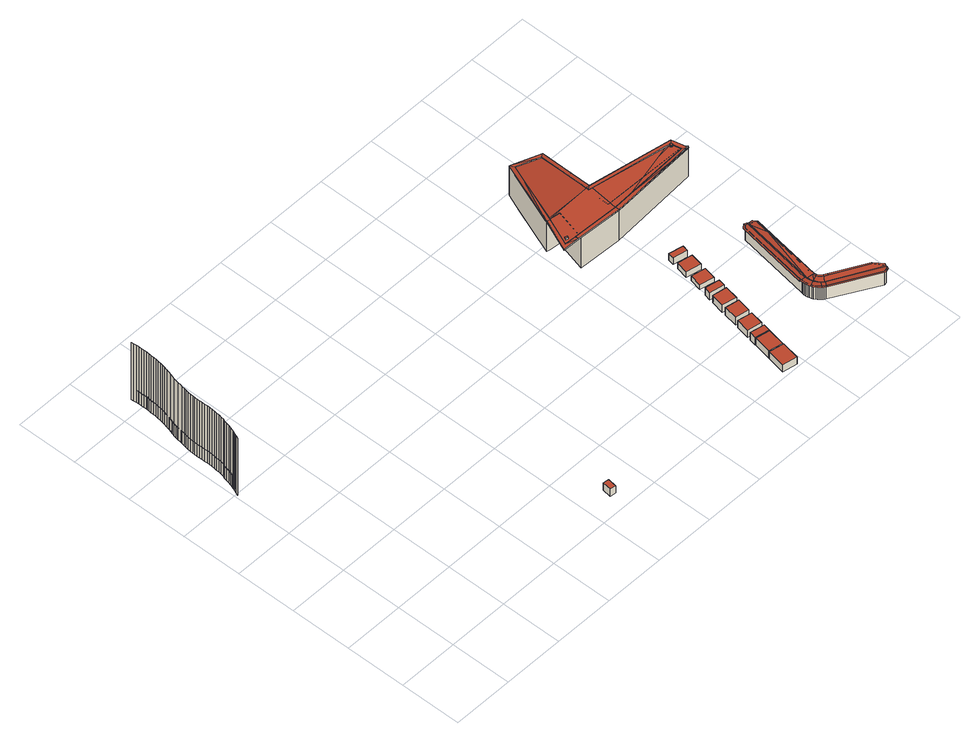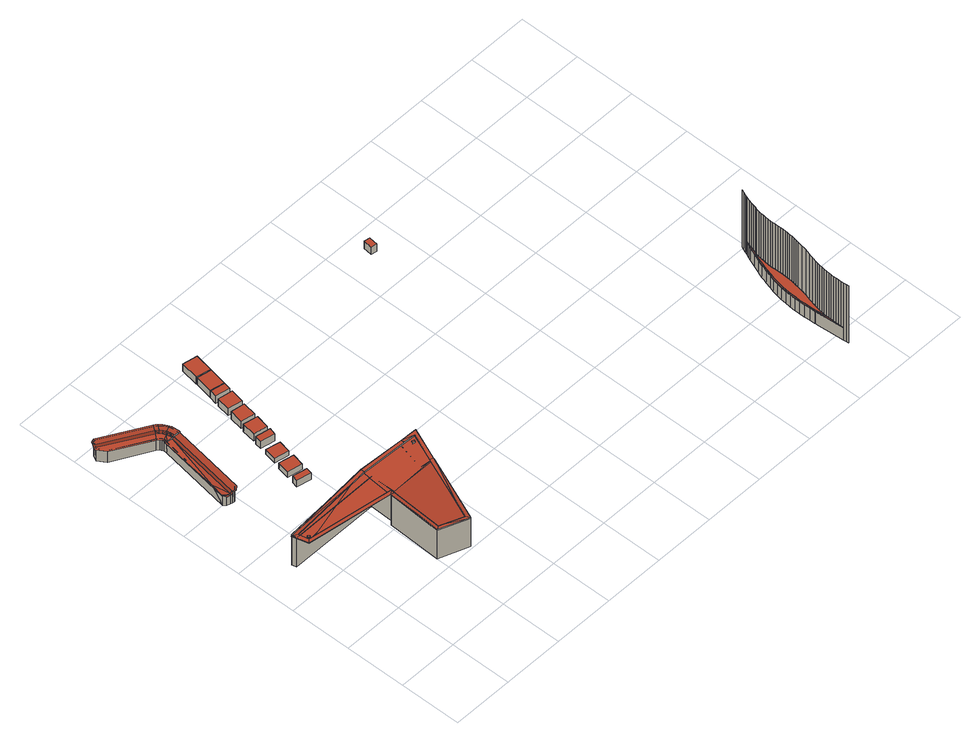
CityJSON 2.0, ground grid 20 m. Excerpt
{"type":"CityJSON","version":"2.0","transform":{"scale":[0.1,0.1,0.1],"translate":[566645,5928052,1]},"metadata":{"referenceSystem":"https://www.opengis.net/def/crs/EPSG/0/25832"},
"CityObjects":{
"building1":{"type":"Building","attributes":{"Grundfläche 2D":"8619.671251","Grundhöhe NN":"1.029"},"children":["building1-1"],"geometry":[{"type":"MultiSurface","lod":"3","boundaries":[[[0,1,2,3]],[[4,0,3,5]],[[6,4,5,7]],[[8,9,10,11,6,7,12]],[[13,14,9,8]],[[14,15,16,10,9]],[[17,18,8,9]],[[15,14,13,18,19,20,21,22,23,16]],[[24,14,13,25]],[[17,20,19,18]],[[26,27,19,20]],[[20,19,27,26,28,29,22,21]],[[30,24,25,31]],[[32,33,27,26]],[[34,29,28,26,27,33,32]],[[35,36,33,32]],[[37,34,32,33,36,35]],[[38,39,40,30,31,41]],[[42,43,36,35]],[[44,37,35,36,43,42]],[[45,46,43,42]],[[47,44,42,43,46,45]],[[48,49,46,45]],[[50,47,45,46,49,48]],[[51,52,53,39,38,54]],[[55,56,49,48]],[[57,50,48,49,56,55]],[[58,59,56,55]],[[60,57,55,56,59,58]],[[61,62,59,58]],[[63,60,58,59,62,61]],[[64,65,62,61]],[[66,63,61,62,65,64]],[[67,68,69,52,51,70]],[[71,72,65,64]],[[73,66,64,65,72,71]],[[74,75,72,71]],[[76,73,71,72,75,74]],[[77,78,75,74]],[[79,76,74,75,78,77]],[[80,81,78,77]],[[82,79,77,78,81,80]],[[83,84,81,80]],[[85,82,80,81,84,83]],[[86,87,84,83]],[[88,85,83,84,87,86]],[[89,90,91,68,67,92]],[[93,94,87,86]],[[95,88,86,87,94,93]],[[96,97,94,93]],[[98,95,93,94,97,96]],[[99,100,97,96]],[[101,98,96,97,100,99]],[[102,103,100,99]],[[104,101,99,100,103,102]],[[105,90,89,106]],[[107,108,103,102]],[[109,104,102,103,108,107]],[[110,111,108,107]],[[112,109,107,108,111,110]],[[14,24,30,40,39,53,52,69,68,91,90,105,113,114,115,116,117,118,119,120,121,122,123,124,125,126,127,128,129,130,131,132,133,134,135,136,137,138,139,140,141,142,143,144,145,146,147,148,149,110,107,102,99,96,93,86,83,80,77,74,71,64,61,58,55,48,45,42,35,32,26,20,17,9]],[[113,105,106,150]],[[149,151,111,110]],[[148,152,153,112,110,111,151,154]],[[149,148,147,155,154,151]],[[114,113,150,156]],[[146,157,158,152,148,154,155,159]],[[147,146,145,160,159,155]],[[115,114,156,161]],[[144,162,163,157,146,159,160,164]],[[145,144,143,165,164,160]],[[116,115,161,166]],[[142,167,168,162,144,164,165,169]],[[117,116,166,170]],[[143,142,141,171,169,165]],[[172,167,142,169,171,141]],[[141,140,139,173,174,171]],[[139,175,176,172,141,171,174,173]],[[118,117,170,177]],[[138,178,173,139]],[[179,175,139,173,178,138]],[[119,118,177,180]],[[137,181,178,138]],[[182,179,138,178,181,137]],[[120,119,180,183]],[[136,184,181,137]],[[185,182,137,181,184,136]],[[121,120,183,186]],[[135,187,184,136]],[[188,185,136,184,187,135]],[[122,121,186,189]],[[134,190,187,135]],[[191,188,135,187,190,134]],[[123,122,189,192]],[[133,193,190,134]],[[194,191,134,190,193,133]],[[132,195,193,133]],[[196,194,133,193,195,132]],[[197,198,126,125,124,123,192,199]],[[131,200,195,132]],[[195,200,201,130,202,203,204,196,132],[131,205,131,200]],[[131,200,131,205]],[[131,130,201,200]],[[129,206,201,130]],[[201,206,129,207,208,203,202,130]],[[128,209,206,129]],[[206,209,128,210,211,208,207,129]],[[127,212,209,128]],[[209,212,127,213,214,211,210,128]],[[126,198,212,127]],[[212,198,126,215,216,214,213,127]],[[198,217,218,216,215,126]],[[219,218,217,220]]],"semantics":{"surfaces":[{"type":"WallSurface"},{"type":"RoofSurface"}],"values":[0,0,0,0,0,0,0,0,0,0,0,0,0,0,0,0,0,0,0,0,0,0,0,0,0,0,0,0,0,0,0,0,0,0,0,0,0,0,0,0,0,0,0,0,0,0,0,0,0,0,0,0,0,0,0,0,0,0,0,0,1,0,0,0,0,0,0,0,0,0,0,0,0,0,0,0,0,0,0,0,0,0,0,0,0,0,0,0,0,0,0,0,0,0,0,0,0,0,0,0,0,0,0,0,0,0,0,0,0,0,0,0,0]}}]},
"building1-1":{"type":"BuildingInstallation","parents":["building1"],"geometry":[{"type":"MultiSurface","lod":"3","boundaries":[[[221,222,223,224,225,226,227,228,229,230,231,232,233,234,235,236,237,238,239,240,241,242,243,215,213,210,207,202,205,244,245,246,247,248,249,250,251,252,253,254,255,256,257,258,259,260,261,262,263,264,265,28,21,266,15,267]],[[131,268,269,270,246,245,244,205]],[[247,246,270,271]],[[248,247,271,272]],[[249,248,272,273]],[[250,249,273,274]],[[251,250,274,275]],[[252,251,275,276]],[[253,252,276,277]],[[254,253,277,278]],[[255,254,278,279]],[[256,255,279,280]],[[257,256,280,281]],[[258,257,281,282]],[[283,260,259,258,282,284]],[[285,262,261,260,283,286]],[[287,264,263,262,285,288]],[[26,28,265,264,287,289]],[[213,215,126,127]],[[213,127,128,210]],[[210,128,129,207]],[[207,129,130,202]],[[202,130,131,205]],[[26,20,21,28]],[[14,15,266,21,20,17]],[[267,15,14,24]],[[24,30,221,267]],[[30,40,39,223,222,221]],[[39,53,52,225,224,223]],[[52,69,68,227,226,225]],[[68,91,90,229,228,227]],[[90,105,230,229]],[[105,113,231,230]],[[113,114,232,231]],[[114,115,233,232]],[[115,116,234,233]],[[116,117,235,234]],[[117,118,236,235]],[[118,119,237,236]],[[119,120,238,237]],[[120,121,239,238]],[[121,122,240,239]],[[122,123,241,240]],[[123,124,125,126,215,243,242,241]]],"semantics":{"surfaces":[{"type":"RoofSurface"},{"type":"WallSurface"}],"values":[0,1,1,1,1,1,1,1,1,1,1,1,1,1,1,1,1,1,1,1,1,1,1,1,1,1,1,1,1,1,1,1,1,1,1,1,1,1,1,1,1,1,1,1]}}]},
"building2":{"type":"Building","attributes":{"Grundfläche 2D":"5.443824","Grundhöhe NN":"1.240"},"geometry":[{"type":"Solid","lod":"3","boundaries":[[[[290,291,292,293]],[[294,295,293,292]],[[295,296,290,293]],[[296,297,291,290]],[[297,294,292,291]],[[297,296,295,294]]]],"semantics":{"surfaces":[{"type":"RoofSurface"},{"type":"WallSurface"},{"type":"GroundSurface"}],"values":[[0,1,1,1,1,2]]}}]},
"building3":{"type":"Building","attributes":{"Grundfläche 2D":"56.170572","Grundhöhe NN":"2.457"},"geometry":[{"type":"Solid","lod":"3","boundaries":[[[[298,299,300,301]],[[302,303,304,305]],[[306,307,301,300]],[[307,308,298,301]],[[308,309,299,298]],[[309,306,300,299]],[[310,311,305,304]],[[311,312,302,305]],[[312,313,303,302]],[[313,310,304,303]],[[309,308,307,306]],[[313,312,311,310]]]],"semantics":{"surfaces":[{"type":"RoofSurface"},{"type":"WallSurface"},{"type":"GroundSurface"}],"values":[[0,0,1,1,1,1,1,1,1,1,2,2]]}}]},
"building4":{"type":"Building","attributes":{"Grundfläche 2D":"11.170937","Grundhöhe NN":"2.433"},"geometry":[{"type":"Solid","lod":"3","boundaries":[[[[314,315,316,317]],[[318,319,317,316]],[[319,320,314,317]],[[320,321,315,314]],[[321,318,316,315]],[[321,320,319,318]]]],"semantics":{"surfaces":[{"type":"RoofSurface"},{"type":"WallSurface"},{"type":"GroundSurface"}],"values":[[0,1,1,1,1,2]]}}]},
"building5":{"type":"Building","attributes":{"Grundfläche 2D":"21.427592","Grundhöhe NN":"2.389"},"geometry":[{"type":"Solid","lod":"3","boundaries":[[[[322,323,324,325]],[[326,327,325,324]],[[327,328,322,325]],[[328,329,323,322]],[[329,326,324,323]],[[329,328,327,326]]]],"semantics":{"surfaces":[{"type":"RoofSurface"},{"type":"WallSurface"},{"type":"GroundSurface"}],"values":[[0,1,1,1,1,2]]}}]},
"building6":{"type":"Building","attributes":{"Grundfläche 2D":"20.543700","Grundhöhe NN":"2.336"},"geometry":[{"type":"Solid","lod":"3","boundaries":[[[[330,331,332,333]],[[334,335,333,332]],[[335,336,330,333]],[[336,337,331,330]],[[337,334,332,331]],[[337,336,335,334]]]],"semantics":{"surfaces":[{"type":"RoofSurface"},{"type":"WallSurface"},{"type":"GroundSurface"}],"values":[[0,1,1,1,1,2]]}}]},
"building7":{"type":"Building","attributes":{"Grundfläche 2D":"20.579447","Grundhöhe NN":"2.276"},"geometry":[{"type":"Solid","lod":"3","boundaries":[[[[338,339,340,341]],[[342,343,341,340]],[[343,344,338,341]],[[344,345,339,338]],[[345,342,340,339]],[[345,344,343,342]]]],"semantics":{"surfaces":[{"type":"RoofSurface"},{"type":"WallSurface"},{"type":"GroundSurface"}],"values":[[0,1,1,1,1,2]]}}]},
"building8":{"type":"Building","attributes":{"Grundfläche 2D":"10.445712","Grundhöhe NN":"2.294"},"geometry":[{"type":"Solid","lod":"3","boundaries":[[[[346,347,348,349]],[[350,351,349,348]],[[351,352,346,349]],[[352,353,347,346]],[[353,350,348,347]],[[353,352,351,350]]]],"semantics":{"surfaces":[{"type":"RoofSurface"},{"type":"WallSurface"},{"type":"GroundSurface"}],"values":[[0,1,1,1,1,2]]}}]},
"building9":{"type":"Building","attributes":{"Grundfläche 2D":"18.847282","Grundhöhe NN":"2.280"},"geometry":[{"type":"Solid","lod":"3","boundaries":[[[[354,355,356,357]],[[358,359,357,356]],[[359,360,354,357]],[[360,361,355,354]],[[361,358,356,355]],[[361,360,359,358]]]],"semantics":{"surfaces":[{"type":"RoofSurface"},{"type":"WallSurface"},{"type":"GroundSurface"}],"values":[[0,1,1,1,1,2]]}}]},
"building10":{"type":"Building","attributes":{"Grundfläche 2D":"19.395579","Grundhöhe NN":"1.865"},"geometry":[{"type":"Solid","lod":"3","boundaries":[[[[362,363,364,365]],[[366,367,365,364]],[[367,368,362,365]],[[368,369,363,362]],[[369,366,364,363]],[[369,368,367,366]]]],"semantics":{"surfaces":[{"type":"RoofSurface"},{"type":"WallSurface"},{"type":"GroundSurface"}],"values":[[0,1,1,1,1,2]]}}]},
"building11":{"type":"Building","attributes":{"Grundfläche 2D":"9.278100","Grundhöhe NN":"1.565"},"geometry":[{"type":"Solid","lod":"3","boundaries":[[[[370,371,372,373]],[[374,375,373,372]],[[375,376,370,373]],[[376,377,371,370]],[[377,374,372,371]],[[377,376,375,374]]]],"semantics":{"surfaces":[{"type":"RoofSurface"},{"type":"WallSurface"},{"type":"GroundSurface"}],"values":[[0,1,1,1,1,2]]}}]},
"building12":{"type":"Building","attributes":{"Grundfläche 2D":"482.823084","Grundhöhe NN":"1.234"},"children":["building12-1","building12-2"],"geometry":[{"type":"Solid","lod":"3","boundaries":[[[[378,379,380]],[[380,381,382,378]],[[381,383,384,382]],[[385,384,383]],[[386,384,385]],[[384,386,387,388,389]],[[387,390,391,392,388]],[[391,393,394,395,392]],[[396,397,398,399,400,401]],[[401,402,379,378,396]],[[398,397,403,404,405,406]],[[404,407,408,405]],[[407,394,393,408]],[[409,399,398]],[[410,411,412,413,414,415,416,417,418,419,420]],[[421,422,423,424,425,426]],[[417,416,415,426,425]],[[427,428,429,430,431,420,432,433,434]],[[431,411,410,420]],[[379,421,426,415,381,380]],[[413,412,386,385,383,381,415,414]],[[411,431,430,429,428,393,391,390,387,386,412]],[[435,389,388,392,395,394,436,437,438,439,440]],[[389,435,441,442,382,384]],[[442,443,378,382]],[[443,444,396,378]],[[444,445,397,396]],[[403,397,445,446,447,404]],[[404,447,436,394,407]],[[393,428,427,434,405,408]],[[405,434,433,432,420,406]],[[420,419,418,409,398,406]],[[400,399,409,418,417,425,424,401]],[[424,423,422,421,379,402,401]],[[448,449,411,450,451,452]],[[453,413,449,448,454]],[[455,453,454,456]],[[457,455,456,458]],[[459,457,458,460]],[[461,462,416,463,464,422,459,460,465]],[[466,410,462,461,467]],[[468,469,432,466,467,470]],[[447,446,471,469,468,472,473]],[[436,447,473,474]],[[450,437,475]],[[436,474,476,451,450,475,437]],[[448,452,451,476,474,473,472,468,470,467,461,465,460,458,456,454]],[[435,440,411,449,413,441]],[[441,453,442]],[[453,441,413]],[[453,455,442]],[[455,457,442]],[[443,459,444]],[[457,459,443]],[[464,463,416,417,445,444,422]],[[459,422,444]],[[417,416,462,410,420,445]],[[445,420,410,466,432]],[[432,469,445]],[[445,469,471,446]],[[439,438,437,450,440]],[[411,440,450]],[[457,443,442]]]],"semantics":{"surfaces":[{"type":"RoofSurface"},{"type":"WallSurface"},{"type":"GroundSurface"}],"values":[[0,0,0,0,0,0,0,0,0,0,0,0,0,0,0,0,0,0,0,1,1,1,1,1,1,1,1,1,1,1,1,1,1,1,1,1,1,1,1,1,1,1,1,1,1,1,2,0,0,0,0,0,0,0,0,0,0,0,0,0,0,0,0]]}}]},
"building12-1":{"type":"BuildingInstallation","parents":["building12"],"geometry":[{"type":"MultiSurface","lod":"3","boundaries":[[[477,478,479,480,481,482,483,484,485,486,487,488,489,490,491,492,493,494,495,496,497,498,499,500,501,502,503,504,505]],[[506,507,481,480]],[[508,482,481,507]],[[509,506,480,479]],[[510,483,482,508]],[[511,484,483,510]],[[512,485,484,511]],[[513,486,485,512]],[[514,487,486,513]],[[515,488,487,514]],[[516,489,488,515]],[[517,490,489,516]],[[517,518,491,490]],[[518,519,492,491]],[[519,520,493,492]],[[520,521,494,493]],[[521,522,495,494]],[[522,523,496,495]],[[523,524,497,496]],[[524,525,498,497]],[[525,526,499,498]],[[526,527,500,499]],[[527,528,501,500]],[[528,529,502,501]],[[529,530,503,502]],[[530,531,504,503]],[[531,532,505,504]],[[532,533,477,505]],[[533,534,478,477]],[[534,509,479,478]]],"semantics":{"surfaces":[{"type":"RoofSurface"},{"type":"WallSurface"}],"values":[0,1,1,1,1,1,1,1,1,1,1,1,1,1,1,1,1,1,1,1,1,1,1,1,1,1,1,1,1,1]}}]},
"building12-2":{"type":"BuildingInstallation","parents":["building12"],"geometry":[{"type":"MultiSurface","lod":"3","boundaries":[[[535,536,537,538]],[[538,537,539,540]],[[535,538,540,541]],[[536,535,541,542]],[[537,536,542,539]]],"semantics":{"surfaces":[{"type":"RoofSurface"},{"type":"WallSurface"}],"values":[0,1,1,1,1]}}]},
"building13":{"type":"Building","attributes":{"Grundfläche 2D":"190.884085","Grundhöhe NN":"1.786"},"geometry":[{"type":"MultiSurface","lod":"3","boundaries":[[[543,544,545,546,547,548,549]],[[545,544,543,550,551,552]],[[553,550,554,555]],[[555,556,553]],[[556,552,551,553]],[[551,550,553]],[[552,556,557]],[[558,559,560,561,562,563,564,565,566]],[[563,567,568,569,570,564]],[[571,570,569,568,572,573]],[[572,574,573]],[[575,570,571,573,576,577]],[[578,575,577,576,579,580]],[[581,582,583,584,585,575,578,586]],[[582,587,588]],[[588,583,582]],[[588,589,590,583]],[[589,591,592,593]],[[593,590,589]],[[594,595,596,597,598,558,566,599,600,593,592,591,601,602]],[[600,590,593]],[[599,583,600]],[[583,590,600]],[[566,583,599]],[[565,584,566]],[[584,583,566]],[[565,564,585,584]],[[570,585,564]],[[575,585,570]],[[603,604,549,605]],[[553,554,606,607]],[[607,608,553]],[[609,608,607,610]],[[605,611,612,603]],[[551,609,610,613]],[[544,551,613,614]],[[544,614,615]],[[611,615,614,612]],[[550,543,549,601,591,589,588,554]],[[604,601,549]],[[616,601,604,617]],[[618,616,617,619]],[[620,618,619,621]],[[622,620,621,623]],[[624,622,623,625]],[[626,624,625,627]],[[628,626,627,629]],[[630,628,629,631]],[[632,630,631,633]],[[634,632,633,635]],[[636,634,635,637]],[[638,636,637,639]],[[640,638,639,641]],[[642,569,640,641,643]],[[644,642,643,645]],[[577,571,644,645,646]],[[647,577,646,648]],[[649,647,648,650]],[[651,649,650,652]],[[653,651,652,654]],[[655,653,654,656]],[[657,658,659,660,606,554,588]],[[659,655,656,660]],[[656,654,652,650,648,646,645,643,641,639,637,635,633,631,629,627,625,623,621,619,617,604,603,612,614,613,610,607,606,660]],[[546,545,615,611,605,549,548,547]],[[555,554,553]],[[556,553,608,557]],[[557,608,609,552]],[[552,551,544,545]],[[552,609,551]],[[545,544,615]],[[558,598,597,596,595,594,602,601,616,618,620,622,624,626,628,630,632,634,636,563,562,561,560,559]],[[569,568,567,563,636,638,640]],[[642,644,572,568,569]],[[573,574,572,644]],[[573,571,577,576]],[[571,573,644]],[[576,577,647,649,578,580,579]],[[649,651,653,655,659,658,582,581,586,578]],[[657,587,582,658]],[[657,588,587]]],"semantics":{"surfaces":[{"type":"RoofSurface"},{"type":"WallSurface"},{"type":"GroundSurface"}],"values":[0,0,0,0,0,0,0,0,0,0,0,0,0,0,0,0,0,0,0,0,0,0,0,0,0,0,0,0,0,1,1,1,1,1,1,1,1,1,1,1,1,1,1,1,1,1,1,1,1,1,1,1,1,1,1,1,1,1,1,1,1,1,1,2,0,0,0,0,0,0,0,0,0,0,0,0,0,0,0,0,0]}}]}
},
"vertices":[
[12,804,228],[8,795,228],[8,795,0],[12,804,0],[16,812,228],[16,812,0],[17,816,228],[17,816,0],[19,820,0],[19,820,48],[19,820,228],[18,818,228],[18,818,0],[19,821,0],[19,821,48],[19,821,51],[19,821,228],[21,826,48],[21,826,0],[24,835,0],[24,835,48],[24,835,51],[24,835,228],[21,826,228],[25,833,48],[25,833,0],[27,844,48],[27,844,0],[27,844,51],[27,844,228],[29,843,48],[29,843,0],[29,853,48],[29,853,0],[29,853,228],[31,862,48],[31,862,0],[31,862,228],[38,865,0],[38,865,48],[34,854,48],[34,854,0],[34,871,48],[34,871,0],[34,871,228],[35,880,48],[35,880,0],[35,880,228],[37,889,48],[37,889,0],[37,889,228],[46,887,0],[46,887,48],[42,876,48],[42,876,0],[38,898,48],[38,898,0],[38,898,228],[39,907,48],[39,907,0],[39,907,228],[40,917,48],[40,917,0],[40,917,228],[41,926,48],[41,926,0],[41,926,228],[54,908,0],[54,908,48],[50,897,48],[50,897,0],[41,935,48],[41,935,0],[41,935,228],[40,944,48],[40,944,0],[40,944,228],[40,953,48],[40,953,0],[40,953,228],[40,962,48],[40,962,0],[40,962,228],[40,971,48],[40,971,0],[40,971,228],[40,980,48],[40,980,0],[40,980,228],[61,931,0],[61,931,48],[57,919,48],[57,919,0],[41,988,48],[41,988,0],[41,988,228],[41,997,48],[41,997,0],[41,997,228],[42,1006,48],[42,1006,0],[42,1006,228],[43,1015,48],[43,1015,0],[43,1015,228],[66,949,48],[66,949,0],[45,1023,48],[45,1023,0],[45,1023,228],[46,1032,48],[46,1032,0],[46,1032,228],[71,966,48],[75,984,48],[78,1001,48],[80,1019,48],[82,1037,48],[83,1055,48],[83,1072,48],[83,1090,48],[82,1108,48],[81,1126,48],[81,1128,48],[80,1138,48],[78,1166,48],[74,1224,48],[74,1215,48],[74,1205,48],[74,1196,48],[74,1187,48],[74,1184,48],[73,1178,48],[73,1169,48],[72,1160,48],[71,1150,48],[70,1141,48],[69,1132,48],[67,1123,48],[65,1114,48],[63,1105,48],[63,1103,48],[62,1101,48],[60,1093,48],[58,1084,48],[55,1075,48],[53,1067,48],[51,1058,48],[49,1050,48],[48,1041,48],[71,966,0],[48,1041,0],[49,1050,228],[48,1041,228],[49,1050,0],[51,1058,0],[75,984,0],[53,1067,228],[51,1058,228],[53,1067,0],[55,1075,0],[78,1001,0],[58,1084,228],[55,1075,228],[58,1084,0],[60,1093,0],[80,1019,0],[62,1101,228],[60,1093,228],[62,1101,0],[82,1037,0],[63,1103,0],[63,1103,228],[65,1114,0],[63,1105,0],[65,1114,228],[63,1105,228],[83,1055,0],[67,1123,0],[67,1123,228],[83,1072,0],[69,1132,0],[69,1132,228],[83,1090,0],[70,1141,0],[70,1141,228],[82,1108,0],[71,1150,0],[71,1150,228],[81,1126,0],[72,1160,0],[72,1160,228],[81,1128,0],[73,1169,0],[73,1169,228],[73,1178,0],[73,1178,228],[78,1166,0],[74,1224,0],[80,1138,0],[74,1184,0],[74,1187,0],[74,1187,51],[74,1187,228],[74,1184,228],[74,1184,51],[74,1196,0],[74,1196,51],[74,1196,228],[74,1205,0],[74,1205,51],[74,1205,228],[74,1215,0],[74,1215,51],[74,1215,228],[74,1224,51],[74,1224,228],[73,1233,0],[73,1233,228],[72,1242,228],[72,1242,0],
[29,843,51],[34,854,51],[38,865,51],[42,876,51],[46,887,51],[50,897,51],[54,908,51],[57,919,51],[61,931,51],[66,949,51],[71,966,51],[75,984,51],[78,1001,51],[80,1019,51],[82,1037,51],[83,1055,51],[83,1072,51],[83,1090,51],[82,1108,51],[81,1126,51],[81,1128,51],[80,1138,51],[78,1166,51],[74,1176,51],[77,1138,51],[78,1128,51],[78,1125,51],[79,1108,51],[80,1090,51],[81,1072,51],[80,1055,51],[79,1037,51],[77,1019,51],[75,1002,51],[72,984,51],[68,967,51],[64,949,51],[59,932,51],[55,920,51],[51,909,51],[47,898,51],[44,888,51],[40,877,51],[35,866,51],[31,855,51],[21,826,51],[25,833,51],[74,1176,48],[77,1138,48],[78,1128,48],[78,1125,48],[79,1108,48],[80,1090,48],[81,1072,48],[80,1055,48],[79,1037,48],[77,1019,48],[75,1002,48],[72,984,48],[68,967,48],[64,949,48],[59,932,48],[51,909,48],[55,920,48],[44,888,48],[47,898,48],[35,866,48],[40,877,48],[31,855,48],
[682,53,31],[701,50,31],[705,80,31],[686,82,31],[705,80,2],[686,82,2],[682,53,2],[701,50,2],
[1332,68,43],[1321,9,43],[1368,0,43],[1379,59,43],[1389,119,43],[1343,128,43],[1332,71,43],[1378,62,43],[1368,0,15],[1379,59,15],[1332,68,15],[1321,9,15],[1332,71,15],[1378,62,15],[1389,119,15],[1343,128,15],
[1348,153,43],[1344,130,43],[1390,121,43],[1394,144,43],[1390,121,14],[1394,144,14],[1348,153,14],[1344,130,14],
[1404,199,42],[1358,208,42],[1350,163,42],[1396,155,42],[1350,163,14],[1396,155,14],[1404,199,14],[1358,208,14],
[1370,264,42],[1362,219,42],[1407,212,42],[1415,256,42],[1407,212,13],[1415,256,13],[1370,264,13],[1362,219,13],
[1426,311,42],[1381,319,42],[1372,276,42],[1418,267,42],[1372,276,13],[1418,267,13],[1426,311,13],[1381,319,13],
[1387,353,42],[1382,331,42],[1429,322,42],[1433,344,42],[1429,322,13],[1433,344,13],[1387,353,13],[1382,331,13],
[1438,367,31],[1446,407,31],[1400,416,31],[1392,377,31],[1400,416,13],[1392,377,13],[1438,367,13],[1446,407,13],
[1403,436,31],[1450,426,31],[1458,466,31],[1411,475,31],[1458,466,9],[1411,475,9],[1403,436,9],[1450,426,9],
[1461,486,32],[1465,505,32],[1419,515,32],[1415,496,32],[1419,515,6],[1415,496,6],[1461,486,6],[1465,505,6],
[1682,683,119],[1665,694,119],[1444,680,125],[1384,676,127],[1383,664,127],[1231,683,127],[1231,672,127],[1230,683,127],[1193,685,127],[1230,775,127],[1220,779,127],[1177,674,127],[1232,779,127],[1289,921,121],[1221,783,127],[1313,981,118],[1306,994,118],[1281,932,121],[1669,737,119],[1394,782,125],[1382,774,125],[1393,771,125],[1641,730,120],[1658,727,119],[1658,726,119],[1397,884,122],[1399,958,119],[1389,951,119],[1382,782,125],[1312,992,118],[1381,954,119],[1382,773,125],[1380,782,124],[1232,779,124],[1193,685,123],[1244,683,123],[1247,682,123],[1384,676,123],[1387,700,123],[1393,771,124],[1382,773,124],[1382,774,124],[1382,782,124],[1665,694,117],[1664,699,117],[1658,726,117],[1658,727,117],[1641,730,117],[1444,680,122],[1381,954,115],[1313,981,115],[1295,935,117],[1289,921,118],[1233,783,124],[1382,785,124],[1383,796,124],[1389,951,115],[1177,674,123],[1306,994,115],[1281,932,118],[1222,785,124],[1221,783,124],[1220,779,124],[1231,672,123],[1383,664,123],[1682,683,117],[1669,737,117],[1394,782,124],[1397,884,119],[1399,958,115],[1267,774,2],[1267,774,124],[1223,781,124],[1223,781,2],[1232,779,2],[1241,672,123],[1241,672,2],[1384,665,122],[1384,665,2],[1681,684,124],[1681,684,2],[1677,699,117],[1677,699,2],[1379,700,2],[1379,700,123],[1476,700,121],[1645,699,117],[1645,699,2],[1380,785,124],[1380,785,2],[1393,783,2],[1393,783,124],[1382,785,2],[1394,788,124],[1397,884,2],[1399,958,2],[1306,994,2],[1224,784,124],[1281,932,2],
[1658,724,123],[1657,725,123],[1656,726,123],[1655,726,123],[1654,726,123],[1653,726,123],[1652,726,123],[1652,725,123],[1651,725,123],[1651,724,123],[1651,723,123],[1650,722,123],[1651,722,123],[1651,721,123],[1651,720,123],[1652,720,123],[1652,719,123],[1653,719,123],[1653,718,123],[1654,718,123],[1655,718,123],[1656,718,123],[1656,719,123],[1657,719,123],[1657,720,123],[1658,720,123],[1658,721,123],[1658,722,123],[1658,723,123],[1655,726,117],[1654,726,117],[1653,726,117],[1656,726,117],[1652,726,117],[1652,725,117],[1651,725,117],[1651,724,117],[1651,723,117],[1650,722,117],[1651,722,117],[1651,721,117],[1651,720,117],[1652,720,117],[1652,719,117],[1653,719,117],[1653,718,117],[1654,718,117],[1655,718,117],[1656,718,117],[1656,719,117],[1657,719,117],[1657,720,117],[1658,720,117],[1658,721,117],[1658,722,117],[1658,723,117],[1658,724,117],[1657,725,117],
[1208,697,128],[1214,695,128],[1217,701,128],[1210,703,128],[1217,701,123],[1210,703,123],[1208,697,123],[1214,695,123],
[1586,169,55],[1626,417,55],[1627,422,55],[1618,424,56],[1606,415,56],[1567,172,56],[1572,171,56],[1593,168,50],[1633,416,49],[1634,421,49],[1644,359,51],[1612,165,51],[1617,164,51],[1656,407,51],[1647,419,50],[1570,136,61],[1573,130,61],[1576,125,61],[1579,119,61],[1583,115,61],[1587,110,61],[1599,126,60],[1593,134,60],[1589,143,60],[1592,106,61],[1597,102,61],[1600,106,61],[1608,118,60],[1756,35,62],[1744,20,63],[1761,32,63],[1756,23,63],[1613,124,54],[1764,38,58],[1760,41,58],[1629,142,55],[1768,46,58],[1748,76,57],[1619,151,55],[1617,156,55],[1595,148,54],[1599,138,54],[1605,131,54],[1622,147,55],[1617,164,54],[1612,165,54],[1593,168,54],[1592,159,54],[1586,169,60],[1586,168,60],[1586,160,60],[1566,166,61],[1566,160,61],[1566,154,61],[1567,148,61],[1568,142,61],[1587,149,60],[1586,154,60],[1572,171,61],[1567,172,61],[1610,412,8],[1572,171,8],[1610,412,56],[1612,165,8],[1651,406,8],[1651,406,51],[1644,414,50],[1644,414,8],[1619,419,55],[1619,419,8],[1633,416,8],[1626,418,8],[1626,418,55],[1571,166,61],[1571,166,8],[1571,160,61],[1571,160,8],[1571,154,61],[1571,154,8],[1572,148,61],[1572,148,8],[1573,143,61],[1573,143,8],[1575,137,61],[1575,137,8],[1577,132,61],[1577,132,8],[1580,127,61],[1580,127,8],[1583,122,61],[1583,122,8],[1587,118,61],[1587,118,8],[1591,114,61],[1591,114,8],[1595,110,61],[1595,110,8],[1599,107,61],[1599,107,8],[1744,25,63],[1744,25,8],[1752,27,63],[1752,27,8],[1760,41,8],[1762,45,58],[1762,45,8],[1745,72,57],[1745,72,8],[1626,138,55],[1626,138,8],[1618,144,55],[1618,144,8],[1614,149,55],[1614,149,8],[1612,163,54],[1612,157,55],[1612,155,55],[1612,155,8]
]}
